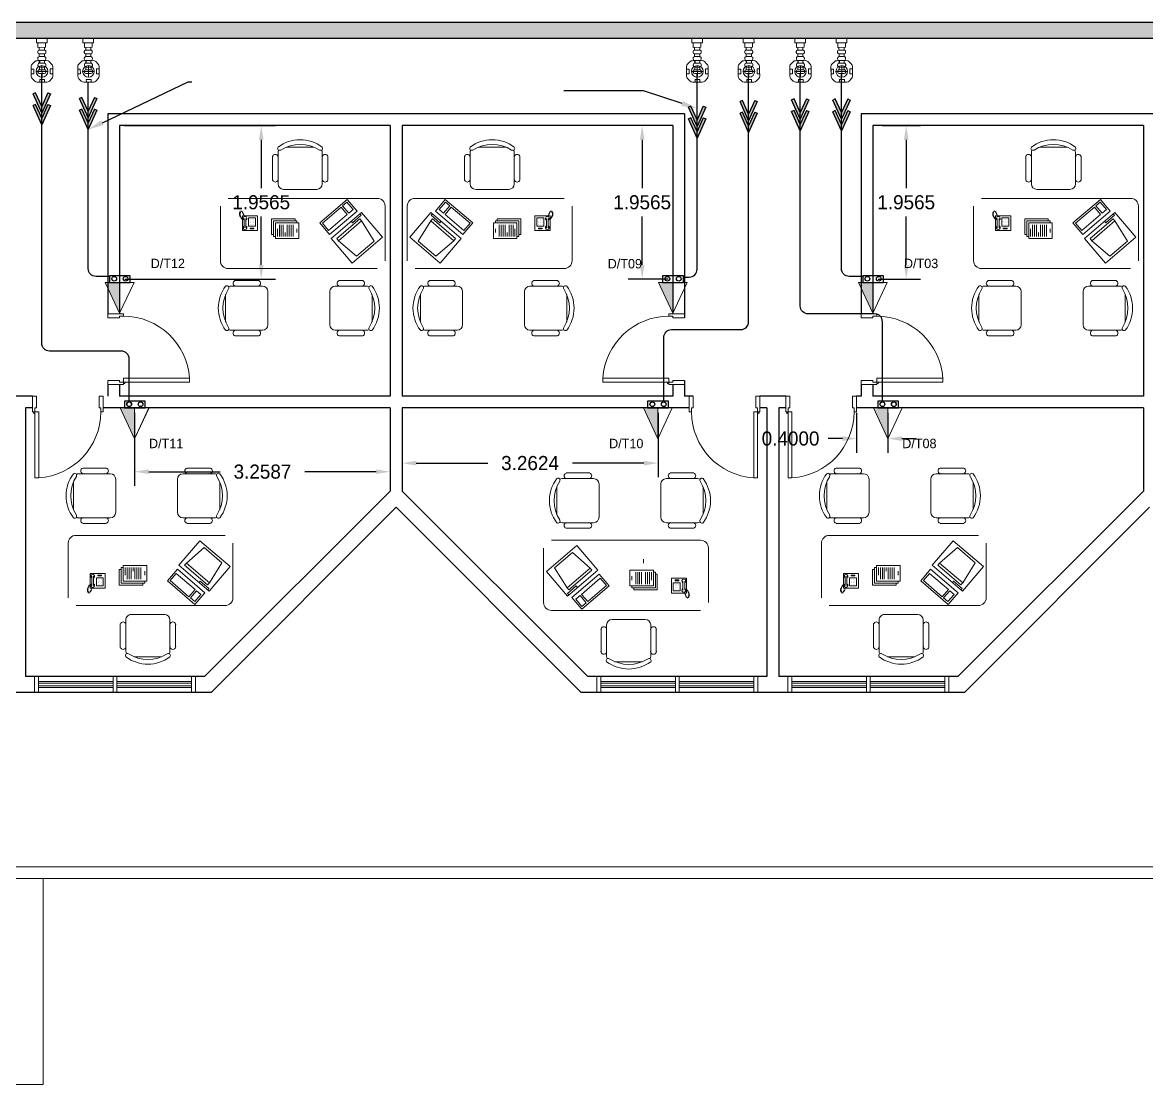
# Model space of a CAD drawing. Extents: x -3700 to 3801, y 313 to 399.
# Drawn here: x 60.64 to 74.96, y 333.9 to 347.44 of the extents above; entities that cross this region are included whole.
import ezdxf
from ezdxf import colors
from ezdxf.entities.mleader import LeaderData, LeaderLine
from ezdxf.enums import TextEntityAlignment as Align
from ezdxf.math import Vec2, Vec3

# ---------------------------------------------------------------- set-up
doc = ezdxf.new("R2010")
doc.units = 0
doc.header["$LTSCALE"] = 0.15
doc.linetypes.add('CONTINOUS', pattern=[0])
doc.layers.get('0').update_dxf_attribs({"color": 252})
doc.layers.get('Defpoints').update_dxf_attribs({"color": 252})
for name, color, linetype, lineweight in [('0 LEGEND', 140, 'Continuous', 0), ('anal', 252, 'Continuous', 20), ('DOOR', 252, 'Continuous', 20), ('EL-PULL BOX-50', 3, 'Continuous', 0), ('sofa', 252, 'Continuous', 9), ('T-STRUCTURED', 7, 'Continuous', 0), ('TMG-LC-ACCEORISE', 1, 'Continuous', 0), ('wall', 252, 'Continuous', 30)]:
    doc.layers.add(name, color=color, linetype=linetype, lineweight=lineweight)
for name, color, linetype in [('0 sockets', 252, 'Continuous'), ('0 sound', 252, 'Continuous'), ('0 WIRINF', 2, 'Continuous'), ('AUTOINCR', 7, 'Continuous'), ('CPTOOLS-TRAY', 1, 'Continuous')]:
    doc.layers.add(name, color=color, linetype=linetype)
doc.dimstyles.get("Standard").update_dxf_attribs({"dimtxt": 0.18, "dimasz": 0.18, "dimexe": 0.18, "dimexo": 0.0625, "dimgap": 0.09, "dimtad": 0, "dimtih": 1, "dimtoh": 1, "dimdec": 4, "dimzin": 0, "dimdsep": 46, "dimtxsty": 'Standard', "dimcen": 0.09, "dimadec": 0, "dimazin": 0, "dimtfac": 1, "dimtdec": 4, "dimtofl": 0, "dimtmove": 0, "dimatfit": 3, "dimfxl": 1, "dimtolj": 1, "dimtzin": 0, "dimarcsym": 0})

# ---------------------------------------------------------------- blocks, each defined once
blk = doc.blocks.new('CHAIR7')
for p, q in [((5.12, 15.04), (17.88, 15.04)), ((0, 9), (0, -9)), ((20, 12), (3, 12)), ((23, -7.44), (23, 7.44)), ((3, -12), (20, -12)), ((5.12, -15), (17.88, -15))]:
    blk.add_line(p, q)
for centre, radius, start, end in [((5.56, 13.54), 1.56, 73.7398, 286.2602), ((17.44, 13.54), 1.56, 253.7398, 106.2602), ((3, 9), 3, 90, 180), ((20, 9), 3, 62.41556, 90), ((22.34, 11.12), 1.1, 53.30994, 212.02741), ((4.82, 0), 19.64, 327.57575, 32.42425), ((7, 0), 20, 323.1301, 36.8699), ((3, -9), 3, 180, 270), ((5.56, -13.5), 1.56, 73.7398, 286.2602), ((17.44, -13.5), 1.56, 253.7398, 106.2602), ((20, -9), 3, 270, 297.58444), ((22.34, -11.12), 1.1, 147.97259, 306.69006)]:
    blk.add_arc(centre, radius, start, end)
blk = doc.blocks.new('RECTANG')
for p, q in [((1, 1), (0, 1)), ((0, 1), (0, 0)), ((1, 0), (1, 1)), ((0, 0), (1, 0))]:
    blk.add_line(p, q)
blk = doc.blocks.new('FNPHONE')
for p, q in [((-7.29, 6.54), (-7.29, 1.54)), ((-6.29, 6.54), (-6.29, 1.54)), ((-9.1, 0.22), (-9.7, 0.02)), ((-8.9, 0.62), (-9.5, 0.42)), ((-8.7, 1.02), (-9.3, 0.82)), ((-8.5, 1.42), (-9.1, 1.22)), ((-8.3, 1.82), (-8.9, 1.62)), ((-7.14, 0.56), (-7.5, -0.58)), ((-3.87, 4.85), (-3.87, 4.85)), ((-3.87, 3.91), (-3.87, 3.91)), ((-3.87, 2.97), (-3.87, 2.97)), ((-3.87, 2.03), (-3.87, 2.03)), ((-2.94, 4.85), (-2.94, 4.85)), ((-2.94, 3.91), (-2.94, 3.91)), ((-2.94, 2.97), (-2.94, 2.97)), ((-2.94, 2.03), (-2.94, 2.03)), ((-2, 4.85), (-2, 4.85)), ((-2, 3.91), (-2, 3.91)), ((-2, 2.97), (-2, 2.97)), ((-2, 2.03), (-2, 2.03)), ((-9.3, -0.18), (-9.9, -0.38)), ((-9.3, -0.58), (-9.9, -0.78)), ((-9.3, -0.98), (-9.9, -1.18)), ((-9.3, -1.38), (-9.9, -1.58)), ((-9.1, -1.78), (-9.7, -1.98)), ((-8.9, -2.18), (-9.5, -2.38)), ((-8.43, -2.46), (-9.03, -2.66)), ((-7.9, -1.98), (-8.5, -2.18)), ((-7.7, -1.58), (-8.3, -1.78)), ((-7.5, -1.18), (-8.1, -1.38)), ((-7.3, -0.78), (-7.9, -0.98))]:
    blk.add_line(p, q)
for centre, start, end in [((-6.79, 6.54), 298.49146, 241.50854), ((-6.79, 1.54), 118.49146, 61.50854)]:
    blk.add_arc(centre, 1.05, start, end)
for p, xscale, yscale, zscale in [((-8.21, 0), 8.20528234483245, 8.104073169521023, 8.20528234483245), ((-4.03, 6.72), 2.03125, 0.46875, 2.03125), ((-4.81, 1.25), 3.75, 4.375, 3.75)]:
    blk.add_blockref('RECTANG', p, dxfattribs=dict(xscale=xscale, yscale=yscale, zscale=zscale))
blk = doc.blocks.new('IBMAT', base_point=(61, 306))
for p, q in [((75, 307), (75, 306)), ((81, 307), (75, 307)), ((81, 306), (81, 307))]:
    blk.add_line(p, q)
at = {"xscale": 21, "yscale": 17, "zscale": 21}
blk.add_blockref('RECTANG', (61, 306), dxfattribs=at)
blk = doc.blocks.new('KEYBOARD', base_point=(60, 294))
for p, xscale, yscale, zscale in [((60, 294), 19, 8, 19), ((61, 295), 13, 5, 13), ((75, 295), 3, 5, 3)]:
    blk.add_blockref('RECTANG', p, dxfattribs=dict(xscale=xscale, yscale=yscale, zscale=zscale))
blk = doc.blocks.new('FNCOMP')
for p, q in [((-6.64, 16.23), (-8.5, 3.5)), ((6.08, 16.23), (-6.64, 16.23)), ((8, 3.5), (6.08, 16.23)), ((-8.5, 3.5), (-8.5, 2.04)), ((8, 3.5), (-8.5, 3.5)), ((-8.5, 2.04), (8, 2.04)), ((8, 2.04), (8, 3.5))]:
    blk.add_line(p, q)
at = {"xscale": 1.033846153846154, "yscale": 1.033846153846154, "zscale": 1.033846153846154}
for name, p in [('IBMAT', (-10.86, 0)), ('KEYBOARD', (-10.05, -10.5))]:
    blk.add_blockref(name, p, dxfattribs=at)
blk = doc.blocks.new('D90')
at = {"layer": 'DOOR'}
for points in [[(0.03, 0.2), (0.03, 1.04), (0.078, 1.04), (0.078, 0.2)], [(0.03, 0.2), (0, 0.2), (0, 0), (0.05, 0), (0.05, 0.15), (0.03, 0.15)], [(0.87, 0.2), (0.9, 0.2), (0.9, 0), (0.85, 0), (0.85, 0.15), (0.87, 0.15)]]:
    blk.add_lwpolyline(points, close=True, dxfattribs=at)
blk.add_circle((0.02, 0.21), 0.01, dxfattribs=at)
blk.add_arc((0.025, 0.197), 0.845, 0.2218, 86.3889, dxfattribs=at)
blk = doc.blocks.new('ARCH')
at = {"layer": 'anal'}
for p, q in [((60.792, 339), (60.792, 339.1)), ((62.842, 339.1), (60.792, 339.1)), ((60.842, 339.1), (60.842, 338.9)), ((61.792, 339.1), (61.792, 338.9)), ((61.842, 339.1), (61.842, 338.9)), ((62.792, 339.1), (62.792, 338.9)), ((62.842, 339), (62.842, 339.1)), ((67.958, 339.1), (70.008, 339.1)), ((67.958, 339), (67.958, 339.1)), ((68.008, 339.1), (68.008, 338.9)), ((68.958, 339.1), (68.958, 338.9)), ((69.008, 339.1), (69.008, 338.9)), ((69.958, 339.1), (69.958, 338.9)), ((70.008, 339), (70.008, 339.1)), ((70.392, 339), (70.392, 339.1)), ((72.442, 339.1), (70.392, 339.1)), ((70.442, 339.1), (70.442, 338.9)), ((71.392, 339.1), (71.392, 338.9)), ((71.442, 339.1), (71.442, 338.9)), ((72.392, 339.1), (72.392, 338.9)), ((72.442, 339), (72.442, 339.1)), ((60.792, 339), (60.792, 338.9)), ((61.792, 339.04), (60.842, 339.04)), ((61.792, 339.015), (60.842, 339.015)), ((60.842, 339), (60.842, 338.9)), ((61.792, 338.985), (60.842, 338.985)), ((61.792, 338.96), (60.842, 338.96)), ((62.792, 339.04), (61.842, 339.04)), ((62.792, 339.015), (61.842, 339.015)), ((62.792, 338.985), (61.842, 338.985)), ((62.792, 338.96), (61.842, 338.96)), ((62.792, 339), (62.792, 338.9)), ((62.842, 339), (62.842, 338.9)), ((67.958, 339), (67.958, 338.9)), ((68.008, 339.04), (68.958, 339.04)), ((68.008, 339.015), (68.958, 339.015)), ((68.008, 339), (68.008, 338.9)), ((68.008, 338.985), (68.958, 338.985)), ((68.008, 338.96), (68.958, 338.96)), ((69.008, 339.04), (69.958, 339.04)), ((69.008, 339.015), (69.958, 339.015)), ((69.008, 338.985), (69.958, 338.985)), ((69.008, 338.96), (69.958, 338.96)), ((69.958, 339), (69.958, 338.9)), ((70.008, 339), (70.008, 338.9)), ((70.392, 339), (70.392, 338.9)), ((71.392, 339.04), (70.442, 339.04)), ((71.392, 339.015), (70.442, 339.015)), ((70.442, 339), (70.442, 338.9)), ((71.392, 338.985), (70.442, 338.985)), ((71.392, 338.96), (70.442, 338.96)), ((72.392, 339.04), (71.442, 339.04)), ((72.392, 339.015), (71.442, 339.015)), ((72.392, 338.985), (71.442, 338.985)), ((72.392, 338.96), (71.442, 338.96)), ((72.392, 339), (72.392, 338.9)), ((72.442, 339), (72.442, 338.9)), ((62.842, 338.9), (60.792, 338.9)), ((67.958, 338.9), (70.008, 338.9)), ((72.442, 338.9), (70.392, 338.9)), ((96.525, 336.675), (58.125, 336.675)), ((96.675, 336.525), (60, 336.525)), ((60.9, 336.525), (60.9, 335.4)), ((60.9, 335.4), (60.9, 333.9)), ((60.9, 333.9), (58.275, 333.9))]:
    blk.add_line(p, q, dxfattribs=at)
at = {"layer": 'sofa'}
for p, q in [((63.159, 344.403), (63.159, 345.098)), ((67.641, 344.403), (67.641, 345.098)), ((72.759, 344.403), (72.759, 345.098)), ((65.159, 344.303), (63.259, 344.303)), ((65.159, 344.303), (63.259, 344.303)), ((65.641, 344.303), (67.541, 344.303)), ((74.759, 344.303), (72.859, 344.303)), ((74.759, 344.303), (72.859, 344.303)), ((61.22, 340.801), (61.22, 340.106)), ((63.22, 340.901), (61.32, 340.901)), ((67.379, 340.839), (69.279, 340.839)), ((70.82, 340.801), (70.82, 340.106)), ((72.82, 340.901), (70.92, 340.901)), ((69.379, 340.739), (69.379, 340.045))]:
    blk.add_line(p, q, dxfattribs=at)
for points in [[(63.259, 345.198), (65.159, 345.198, -0.414214), (65.259, 345.098), (65.259, 344.403)], [(67.541, 345.198), (65.641, 345.198, 0.414214), (65.541, 345.098), (65.541, 344.403)], [(72.859, 345.198), (74.759, 345.198, -0.414214), (74.859, 345.098), (74.859, 344.403)], [(61.32, 340.006), (63.22, 340.006, 0.414214), (63.32, 340.106), (63.32, 340.801)], [(70.92, 340.006), (72.82, 340.006, 0.414214), (72.92, 340.106), (72.92, 340.801)], [(69.279, 339.945), (67.379, 339.945, -0.414214), (67.279, 340.045), (67.279, 340.739)]]:
    blk.add_lwpolyline(points, format="xyb", dxfattribs=at)
for points in [[(63.836, 344.736), (63.811, 344.736), (63.811, 344.936), (64.111, 344.936), (64.111, 344.911)], [(63.861, 344.711), (63.836, 344.711), (63.836, 344.911), (64.136, 344.911), (64.136, 344.886)], [(64.161, 344.686), (63.861, 344.686), (63.861, 344.886), (64.161, 344.886), (64.161, 344.686)], [(63.886, 344.711), (63.886, 344.811)], [(63.911, 344.711), (63.911, 344.861)], [(63.936, 344.711), (63.936, 344.861)], [(63.961, 344.711), (63.961, 344.861)], [(64.011, 344.711), (64.011, 344.861)], [(64.036, 344.711), (64.036, 344.861)], [(64.061, 344.711), (64.061, 344.861)], [(64.086, 344.711), (64.086, 344.861)], [(64.136, 344.761), (64.136, 344.811)], [(66.639, 344.686), (66.939, 344.686), (66.939, 344.886), (66.639, 344.886), (66.639, 344.686)], [(66.939, 344.711), (66.964, 344.711), (66.964, 344.911), (66.664, 344.911), (66.664, 344.886)], [(66.664, 344.761), (66.664, 344.811)], [(66.964, 344.736), (66.989, 344.736), (66.989, 344.936), (66.689, 344.936), (66.689, 344.911)], [(66.714, 344.711), (66.714, 344.861)], [(66.739, 344.711), (66.739, 344.861)], [(66.764, 344.711), (66.764, 344.861)], [(66.789, 344.711), (66.789, 344.861)], [(66.839, 344.711), (66.839, 344.861)], [(66.864, 344.711), (66.864, 344.861)], [(66.889, 344.711), (66.889, 344.861)], [(66.914, 344.711), (66.914, 344.811)], [(73.436, 344.736), (73.411, 344.736), (73.411, 344.936), (73.711, 344.936), (73.711, 344.911)], [(73.461, 344.711), (73.436, 344.711), (73.436, 344.911), (73.736, 344.911), (73.736, 344.886)], [(73.761, 344.686), (73.461, 344.686), (73.461, 344.886), (73.761, 344.886), (73.761, 344.686)], [(73.486, 344.711), (73.486, 344.811)], [(73.511, 344.711), (73.511, 344.861)], [(73.536, 344.711), (73.536, 344.861)], [(73.561, 344.711), (73.561, 344.861)], [(73.611, 344.711), (73.611, 344.861)], [(73.636, 344.711), (73.636, 344.861)], [(73.661, 344.711), (73.661, 344.861)], [(73.686, 344.711), (73.686, 344.861)], [(73.736, 344.761), (73.736, 344.811)], [(63.986, 344.711), (63.986, 344.761)], [(66.814, 344.711), (66.814, 344.761)], [(73.586, 344.711), (73.586, 344.761)], [(62.221, 340.518), (61.921, 340.518), (61.921, 340.318), (62.221, 340.318), (62.221, 340.518)], [(68.553, 340.597), (68.553, 340.547)], [(71.821, 340.518), (71.521, 340.518), (71.521, 340.318), (71.821, 340.318), (71.821, 340.518)], [(61.896, 340.468), (61.871, 340.468), (61.871, 340.268), (62.171, 340.268), (62.171, 340.293)], [(61.921, 340.493), (61.896, 340.493), (61.896, 340.293), (62.196, 340.293), (62.196, 340.318)], [(61.946, 340.493), (61.946, 340.393)], [(61.971, 340.493), (61.971, 340.343)], [(61.996, 340.493), (61.996, 340.343)], [(62.021, 340.493), (62.021, 340.343)], [(62.046, 340.493), (62.046, 340.443)], [(62.071, 340.493), (62.071, 340.343)], [(62.096, 340.493), (62.096, 340.343)], [(62.121, 340.493), (62.121, 340.343)], [(62.146, 340.493), (62.146, 340.343)], [(62.196, 340.443), (62.196, 340.393)], [(68.378, 340.456), (68.678, 340.456), (68.678, 340.256), (68.378, 340.256), (68.378, 340.456)], [(68.678, 340.431), (68.703, 340.431), (68.703, 340.231), (68.403, 340.231), (68.403, 340.256)], [(68.403, 340.381), (68.403, 340.331)], [(68.703, 340.406), (68.728, 340.406), (68.728, 340.206), (68.428, 340.206), (68.428, 340.231)], [(68.453, 340.431), (68.453, 340.281)], [(68.478, 340.431), (68.478, 340.281)], [(68.503, 340.431), (68.503, 340.281)], [(68.528, 340.431), (68.528, 340.281)], [(68.578, 340.431), (68.578, 340.281)], [(68.603, 340.431), (68.603, 340.281)], [(68.628, 340.431), (68.628, 340.281)], [(68.653, 340.431), (68.653, 340.331)], [(71.496, 340.468), (71.471, 340.468), (71.471, 340.268), (71.771, 340.268), (71.771, 340.293)], [(71.521, 340.493), (71.496, 340.493), (71.496, 340.293), (71.796, 340.293), (71.796, 340.318)], [(71.546, 340.493), (71.546, 340.393)], [(71.571, 340.493), (71.571, 340.343)], [(71.596, 340.493), (71.596, 340.343)], [(71.621, 340.493), (71.621, 340.343)], [(71.646, 340.493), (71.646, 340.443)], [(71.671, 340.493), (71.671, 340.343)], [(71.696, 340.493), (71.696, 340.343)], [(71.721, 340.493), (71.721, 340.343)], [(71.746, 340.493), (71.746, 340.343)], [(71.796, 340.443), (71.796, 340.393)]]:
    blk.add_lwpolyline(points, dxfattribs=at)
for centre, start, end in [((63.259, 344.403), 180, 270), ((63.259, 344.403), 180, 270), ((67.541, 344.403), 270, 0), ((72.859, 344.403), 180, 270), ((72.859, 344.403), 180, 270), ((61.32, 340.801), 90, 180), ((69.279, 340.739), 0, 90), ((70.92, 340.801), 90, 180)]:
    blk.add_arc(centre, 0.1, start, end, dxfattribs=at)
at = {"layer": 'wall'}
for p, q in [((69.075, 346.275), (61.725, 346.275)), ((61.725, 346.275), (61.725, 343.726)), ((69.075, 346.275), (69.075, 343.676)), ((71.325, 346.275), (71.325, 343.726)), ((78.675, 346.275), (71.325, 346.275)), ((61.875, 346.125), (61.875, 343.726)), ((65.325, 346.125), (61.875, 346.125)), ((65.325, 346.125), (65.325, 342.675)), ((68.925, 346.125), (65.475, 346.125)), ((65.475, 346.125), (65.475, 342.675)), ((68.925, 346.125), (68.925, 343.726)), ((71.475, 346.125), (71.475, 343.726)), ((74.925, 346.125), (71.475, 346.125)), ((74.925, 346.125), (74.925, 342.675)), ((61.725, 342.826), (61.725, 342.675)), ((61.875, 342.826), (61.875, 342.675)), ((68.925, 342.826), (68.925, 342.675)), ((69.075, 342.876), (69.075, 342.675)), ((71.325, 342.826), (71.325, 342.675)), ((71.475, 342.826), (71.475, 342.675)), ((60.766, 342.675), (60.434, 342.675)), ((65.325, 342.675), (61.875, 342.675)), ((68.925, 342.675), (65.475, 342.675)), ((69.184, 342.675), (69.075, 342.675)), ((70.366, 342.675), (70.034, 342.675)), ((71.325, 342.675), (71.266, 342.675)), ((74.925, 342.675), (71.475, 342.675)), ((60.675, 342.525), (60.675, 339.1)), ((60.766, 342.525), (60.675, 342.525)), ((65.325, 342.525), (61.666, 342.525)), ((65.325, 342.525), (65.325, 341.466)), ((69.134, 342.525), (65.475, 342.525)), ((65.475, 342.525), (65.475, 341.466)), ((70.125, 342.525), (70.034, 342.525)), ((70.125, 342.525), (70.125, 339.1)), ((70.366, 342.525), (70.275, 342.525)), ((70.275, 342.525), (70.275, 339.1)), ((74.925, 342.525), (71.266, 342.525)), ((74.925, 342.525), (74.925, 341.466)), ((65.325, 341.466), (62.959, 339.1)), ((67.841, 339.1), (65.475, 341.466)), ((74.925, 341.466), (72.559, 339.1)), ((65.4, 341.259), (63.041, 338.9)), ((67.759, 338.9), (65.4, 341.259)), ((75, 341.259), (72.641, 338.9)), ((62.959, 339.1), (60.675, 339.1)), ((70.125, 339.1), (67.841, 339.1)), ((72.559, 339.1), (70.275, 339.1)), ((63.041, 338.9), (58.159, 338.9)), ((72.641, 338.9), (67.759, 338.9))]:
    blk.add_line(p, q, dxfattribs=at)
at = {"layer": 'DOOR', "xscale": -1}
for p, rotation in [((61.725, 342.826), 270), ((71.325, 342.826), 270), ((60.766, 342.675), 180), ((70.366, 342.675), 180)]:
    blk.add_blockref('D90', p, dxfattribs=dict(at, rotation=rotation))
at = {"layer": 'DOOR'}
for p, rotation in [((69.075, 342.826), 90), ((70.034, 342.675), 180)]:
    blk.add_blockref('D90', p, dxfattribs=dict(at, rotation=rotation))
at = {"layer": 'sofa'}
for name, p, xscale, yscale, zscale, rotation in [('CHAIR7', (64.176, 345.312), -0.0234375, 0.0234375, 0.0234375, 270), ('CHAIR7', (66.624, 345.312), 0.0234375, 0.0234375, 0.0234375, 90), ('CHAIR7', (73.776, 345.312), -0.0234375, 0.0234375, 0.0234375, 270), ('FNCOMP', (64.764, 344.85), -0.02343749999997079, 0.0234375, 0.0234375, 220.6012946452155), ('FNCOMP', (66.036, 344.85), 0.02343749999997079, 0.02343749999997079, 0.02343749999997079, 139.3987053547845), ('FNCOMP', (74.364, 344.85), -0.02343749999997079, 0.0234375, 0.0234375, 220.6012946452155), ('FNPHONE', (63.632, 344.977), -0.0234375, 0.0234375, 0.0234375, 180), ('FNPHONE', (67.168, 344.977), 0.0234375, 0.0234375, 0.0234375, 180), ('FNPHONE', (73.232, 344.977), -0.0234375, 0.0234375, 0.0234375, 180), ('CHAIR7', (63.766, 343.798), 0.0234375, 0.0234375, 0.0234375, 180), ('CHAIR7', (64.553, 343.798), -0.0234375, 0.0234375, 0.0234375, 180), ('CHAIR7', (66.247, 343.798), 0.0234375, 0.0234375, 0.0234375, 180), ('CHAIR7', (67.034, 343.798), -0.0234375, 0.0234375, 0.0234375, 180), ('CHAIR7', (73.366, 343.798), 0.0234375, 0.0234375, 0.0234375, 180), ('CHAIR7', (74.153, 343.798), -0.0234375, 0.0234375, 0.0234375, 180), ('FNCOMP', (62.824, 340.355), 0.02343749999997079, 0.02343749999997079, 0.02343749999997079, 319.3987053547845), ('FNCOMP', (72.424, 340.355), 0.02343749999997079, 0.02343749999997079, 0.02343749999997079, 319.3987053547845), ('FNCOMP', (67.775, 340.293), -0.02343749999997079, 0.0234375, 0.0234375, 40.60129464521547), ('CHAIR7', (62.236, 339.892), 0.0234375, 0.0234375, 0.0234375, 270), ('CHAIR7', (68.363, 339.83), -0.0234375, 0.0234375, 0.0234375, 90), ('CHAIR7', (71.836, 339.892), 0.0234375, 0.0234375, 0.0234375, 270)]:
    blk.add_blockref(name, p, dxfattribs=dict(at, xscale=xscale, yscale=yscale, zscale=zscale, rotation=rotation))
at = {"layer": 'sofa', "yscale": 0.0234375, "zscale": 0.0234375}
for name, p, xscale in [('CHAIR7', (61.826, 341.406), -0.0234375), ('CHAIR7', (62.613, 341.406), 0.0234375), ('CHAIR7', (67.986, 341.344), -0.0234375), ('CHAIR7', (68.773, 341.344), 0.0234375), ('CHAIR7', (71.426, 341.406), -0.0234375), ('CHAIR7', (72.213, 341.406), 0.0234375), ('FNPHONE', (61.692, 340.227), 0.0234375), ('FNPHONE', (71.292, 340.227), 0.0234375), ('FNPHONE', (68.907, 340.165), -0.0234375)]:
    blk.add_blockref(name, p, dxfattribs=dict(at, xscale=xscale))
blk = doc.blocks.new('DAR-DB112-B1-TI0003_dwg__U74-18406553-LEGEND')
at = {"layer": 'T-STRUCTURED'}
blk.add_hatch(color=256, dxfattribs=at).paths.add_polyline_path([(0, 0), (0, 295), (-138, 295)])
blk.add_line((0, 295), (0, 0), dxfattribs=at)
at = {"layer": 'T-STRUCTURED', "flags": 128}
blk.add_lwpolyline([(138, 295), (0, 0), (-138, 295)], close=True, dxfattribs=at)
blk = doc.blocks.new('data and tele')
h = blk.add_hatch()
h.set_pattern_fill('ANGLE', color=3)
h.set_pattern_definition([(0, (0, 0), (0, 6.985), [5.08, -1.905]), (90, (0, 0), (-6.985, 4e-16), [5.08, -1.905])])
h.paths.add_polyline_path([(0.106, 0.047, 1), (0.046, 0.047, 1)])
at = {"color": 3}
blk.add_lwpolyline([(-0.129, 0), (0.136, 0), (0.136, 0.086), (-0.129, 0.086)], close=True, dxfattribs=at)
for centre in [(-0.069, 0.047), (0.076, 0.047)]:
    blk.add_circle(centre, 0.03, dxfattribs=at)
at = {"xscale": 0.001331826653845942, "yscale": 0.001331826653845942, "zscale": 0.001331826653845942}
blk.add_blockref('DAR-DB112-B1-TI0003_dwg__U74-18406553-LEGEND', (0, -0.392), dxfattribs=at)
blk = doc.blocks.new('*U169')
at = {"layer": 'CPTOOLS-TRAY'}
h = blk.add_hatch(color=0, dxfattribs=at)
h.dxf.hatch_style = 1
h.paths.add_polyline_path([(0.1, 37.662), (-0.1, 37.662), (-0.1, 0), (0.1, 0)])
at = {"layer": 'CPTOOLS-TRAY', "color": 0}
blk.add_lwpolyline([(0.1, 37.662), (-0.1, 37.662), (-0.1, 0), (0.1, 0)], close=True, dxfattribs=at)
blk = doc.blocks.new('X4I0P7S6Y6')
at = {"layer": '0 sound', "color": 0, "rotation": 270}
blk.add_blockref('*U169', (45.604, 347.34), dxfattribs=at)
blk = doc.blocks.new('JUNCTION BOX 2')
at = {"layer": 'TMG-LC-ACCEORISE', "color": 1, "ltscale": 0.4}
blk.add_lwpolyline([(-27, -85), (27, -85, 0.198912), (40.5, -79.4), (53.9, -66, 0.198912), (59.5, -52.5), (59.5, 1.5, 0.198912), (53.9, 15), (40.5, 28.4, 0.198912), (27, 34), (-27, 34, 0.198912), (-40.5, 28.4), (-53.9, 15, 0.198912), (-59.5, 1.5), (-59.5, -25.5), (-59.5, -52.5, 0.198912), (-53.9, -66), (-40.5, -79.4, 0.198912)], format="xyb", close=True, dxfattribs=at)
for points in [[(-14.2, 34), (12.2, 34), (12.2, 19.6), (-14.2, 19.6)], [(-59.5, -12.3), (-59.5, -38.7), (-45.1, -38.7), (-45.1, -12.3)], [(59.5, -12.3), (59.5, -38.7), (45.1, -38.7), (45.1, -12.3)], [(-14.2, -85), (12.2, -85), (12.2, -70.6), (-14.2, -70.6)]]:
    blk.add_lwpolyline(points, close=True, dxfattribs=at)
at = {"layer": 'TMG-LC-ACCEORISE', "color": 1}
for points in [[(0, 6.7), (0, -57.7)], [(-32.2, -25.5), (32.2, -25.5)]]:
    blk.add_lwpolyline(points, dxfattribs=at)
blk.add_circle((0, -25.5), 32.2, dxfattribs=at)
blk = doc.blocks.new('EMT CON. ADAPTER')
at = {"linetype": 'CONTINOUS'}
for points in [[(-60, 25), (-60, -25), (-30, -25), (-30, 25)], [(0, 35), (-30, 35), (-30, -35), (0, -35)]]:
    blk.add_lwpolyline(points, close=True, dxfattribs=at)
blk = doc.blocks.new('WERG')
at = {"layer": '0 LEGEND', "color": 1, "ltscale": 0.05}
for p, q in [((-42.9, 16.2), (-42.9, -16.3)), ((-27.5, 26.2), (-32.9, 26.2)), ((-17.5, 16.9), (0, 16.9)), ((-17.5, -16.3), (-17.5, 16.2)), ((-32.9, -26.3), (-27.5, -26.3)), ((-17.5, -16.9), (0, -16.9))]:
    blk.add_line(p, q, dxfattribs=at)
for centre, start, end in [((-32.9, 16.2), 90.00021, 180.00021), ((-27.5, 16.2), 0.00021, 90.00021), ((-32.9, -16.3), 180.00021, 270.00021), ((-27.5, -16.3), 270.00021, 0.00021)]:
    blk.add_arc(centre, 10, start, end, dxfattribs=at)
blk = doc.blocks.new('*U175')
at = {"layer": '0 LEGEND', "ltscale": 0.05}
for p in [(-188.7, 0), (-145.8, 0), (-102.9, 0), (-60, 0)]:
    blk.add_blockref('WERG', p, dxfattribs=at)
at = {"layer": '0 LEGEND', "ltscale": 0.05, "xscale": -1, "rotation": 180}
blk.add_blockref('EMT CON. ADAPTER', (0, 0), dxfattribs=at)
blk = doc.blocks.new('dd')
at = {"layer": 'EL-PULL BOX-50', "xscale": -0.001952159549914251, "yscale": 0.001952159549914252, "zscale": 0.001952159549914252, "rotation": 270.4385235983306}
blk.add_blockref('*U175', (0, 0), dxfattribs=at)
at = {"layer": 'EL-PULL BOX-50', "extrusion": (-0.000106033, 0.013854, 0.999904), "xscale": -0.002296658294016838, "yscale": 0.002296658294016836, "zscale": 0.002296658294016828, "rotation": 0.4385656867152221}
blk.add_blockref('JUNCTION BOX 2', (0.003, -0.365, -0.001), dxfattribs=at)
blk = doc.blocks.new('*U197')
at = {"layer": '0 sound', "color": 3}
blk.add_blockref('data and tele', (71.666, 342.525), dxfattribs=at)
blk = doc.blocks.new('*U199')
at = {"layer": '0 sound', "color": 3}
blk.add_blockref('data and tele', (71.475, 344.126), dxfattribs=at)
blk = doc.blocks.new('*U200')
at = {"layer": '0 sound', "color": 3}
blk.add_blockref('data and tele', (68.734, 342.525), dxfattribs=at)
blk = doc.blocks.new('*U201')
at = {"layer": '0 sound', "color": 3}
blk.add_blockref('data and tele', (68.925, 344.126), dxfattribs=at)
blk = doc.blocks.new('*U202')
at = {"layer": '0 sound', "color": 3}
blk.add_blockref('data and tele', (61.875, 344.126), dxfattribs=at)
blk = doc.blocks.new('*U203')
at = {"layer": '0 sound', "color": 3}
blk.add_blockref('data and tele', (62.066, 342.525), dxfattribs=at)
blk = doc.blocks.new('*D237')
at = {"layer": '0 sound', "color": 0, "lineweight": -2, "transparency": 16777216}
for p, q in [((71.266, 342.462), (71.266, 341.955)), ((71.666, 342.462), (71.666, 341.955)), ((71.086, 342.135), (70.906, 342.135)), ((71.846, 342.135), (72.026, 342.135))]:
    blk.add_line(p, q, dxfattribs=at)
at = {"layer": '0 sound', "color": 0, "transparency": 16777216}
for points in [[(71.086, 342.165), (71.086, 342.105), (71.266, 342.135)], [(71.846, 342.165), (71.846, 342.105), (71.666, 342.135)]]:
    blk.add_solid(points, dxfattribs=at)
at = {"layer": 'Defpoints', "color": 0, "transparency": 16777216}
for p in [(71.266, 342.525), (71.666, 342.525), (71.266, 342.135)]:
    blk.add_point(p, dxfattribs=at)
at = {"layer": '0 sound', "color": 0, "transparency": 16777216, "insert": (70.426, 342.135), "char_height": 0.18, "attachment_point": 5}
blk.add_mtext('\\A1;0.4000', dxfattribs=at)
blk = doc.blocks.new('*D238')
at = {"layer": '0 sound', "color": 0, "lineweight": -2, "transparency": 16777216}
for p, q in [((65.475, 342.462), (65.475, 341.642)), ((68.737, 342.462), (68.737, 341.642)), ((65.655, 341.822), (66.566, 341.822)), ((68.557, 341.822), (67.646, 341.822))]:
    blk.add_line(p, q, dxfattribs=at)
at = {"layer": '0 sound', "color": 0, "transparency": 16777216}
for points in [[(65.655, 341.852), (65.655, 341.792), (65.475, 341.822)], [(68.557, 341.852), (68.557, 341.792), (68.737, 341.822)]]:
    blk.add_solid(points, dxfattribs=at)
at = {"layer": 'Defpoints', "color": 0, "transparency": 16777216}
for p in [(65.475, 342.525), (68.737, 342.525), (65.475, 341.822)]:
    blk.add_point(p, dxfattribs=at)
at = {"layer": '0 sound', "color": 0, "transparency": 16777216, "insert": (67.106, 341.822), "char_height": 0.18, "attachment_point": 5}
blk.add_mtext('\\A1;3.2624', dxfattribs=at)
blk = doc.blocks.new('*D239')
at = {"layer": '0 sound', "color": 0, "lineweight": -2, "transparency": 16777216}
for p, q in [((68.863, 346.125), (68.355, 346.125)), ((68.535, 345.945), (68.535, 345.327)), ((68.535, 344.349), (68.535, 344.967)), ((68.866, 344.169), (68.355, 344.169))]:
    blk.add_line(p, q, dxfattribs=at)
at = {"layer": '0 sound', "color": 0, "transparency": 16777216}
for points in [[(68.505, 345.945), (68.565, 345.945), (68.535, 346.125)], [(68.505, 344.349), (68.565, 344.349), (68.535, 344.169)]]:
    blk.add_solid(points, dxfattribs=at)
at = {"layer": 'Defpoints', "color": 0, "transparency": 16777216}
for p in [(68.535, 346.125), (68.925, 346.125), (68.929, 344.169)]:
    blk.add_point(p, dxfattribs=at)
at = {"layer": '0 sound', "color": 0, "transparency": 16777216, "insert": (68.535, 345.147), "char_height": 0.18, "attachment_point": 5}
blk.add_mtext('\\A1;1.9565', dxfattribs=at)
blk = doc.blocks.new('*D240')
at = {"layer": '0 sound', "color": 0, "lineweight": -2, "transparency": 16777216}
for p, q in [((71.597, 346.125), (72.08, 346.125)), ((71.9, 345.945), (71.9, 345.327)), ((71.9, 344.349), (71.9, 344.967)), ((71.541, 344.169), (72.08, 344.169))]:
    blk.add_line(p, q, dxfattribs=at)
at = {"layer": '0 sound', "color": 0, "transparency": 16777216}
for points in [[(71.87, 345.945), (71.93, 345.945), (71.9, 346.125)], [(71.87, 344.349), (71.93, 344.349), (71.9, 344.169)]]:
    blk.add_solid(points, dxfattribs=at)
at = {"layer": 'Defpoints', "color": 0, "transparency": 16777216}
for p in [(71.534, 346.125), (71.9, 346.125), (71.479, 344.169)]:
    blk.add_point(p, dxfattribs=at)
at = {"layer": '0 sound', "color": 0, "transparency": 16777216, "insert": (71.9, 345.147), "char_height": 0.18, "attachment_point": 5}
blk.add_mtext('\\A1;1.9565', dxfattribs=at)
blk = doc.blocks.new('*D241')
at = {"layer": '0 sound', "color": 0, "lineweight": -2, "transparency": 16777216}
for p, q in [((62.066, 342.462), (62.066, 341.533)), ((65.325, 342.462), (65.325, 341.533)), ((62.246, 341.713), (63.156, 341.713)), ((65.145, 341.713), (64.236, 341.713))]:
    blk.add_line(p, q, dxfattribs=at)
at = {"layer": '0 sound', "color": 0, "transparency": 16777216}
for points in [[(62.246, 341.743), (62.246, 341.683), (62.066, 341.713)], [(65.145, 341.743), (65.145, 341.683), (65.325, 341.713)]]:
    blk.add_solid(points, dxfattribs=at)
at = {"layer": 'Defpoints', "color": 0, "transparency": 16777216}
for p in [(62.066, 342.525), (65.325, 342.525), (65.325, 341.713)]:
    blk.add_point(p, dxfattribs=at)
at = {"layer": '0 sound', "color": 0, "transparency": 16777216, "insert": (63.696, 341.713), "char_height": 0.18, "attachment_point": 5}
blk.add_mtext('\\A1;3.2587', dxfattribs=at)
blk = doc.blocks.new('*D244')
at = {"layer": '0 sound', "color": 0, "lineweight": -2, "transparency": 16777216}
for p, q in [((61.938, 346.125), (63.86, 346.125)), ((63.68, 345.945), (63.68, 345.327)), ((63.68, 344.349), (63.68, 344.967)), ((61.941, 344.169), (63.86, 344.169))]:
    blk.add_line(p, q, dxfattribs=at)
at = {"layer": '0 sound', "color": 0, "transparency": 16777216}
for points in [[(63.65, 345.945), (63.71, 345.945), (63.68, 346.125)], [(63.65, 344.349), (63.71, 344.349), (63.68, 344.169)]]:
    blk.add_solid(points, dxfattribs=at)
at = {"layer": 'Defpoints', "color": 0, "transparency": 16777216}
for p in [(61.875, 346.125), (63.68, 346.125), (61.879, 344.169)]:
    blk.add_point(p, dxfattribs=at)
at = {"layer": '0 sound', "color": 0, "transparency": 16777216, "insert": (63.68, 345.147), "char_height": 0.18, "attachment_point": 5}
blk.add_mtext('\\A1;1.9565', dxfattribs=at)
blk = doc.blocks.new('ds')
h = blk.add_hatch(color=2)
h.dxf.hatch_style = 1
h.paths.add_polyline_path([(0.259, 0.079), (0.245, 0.11), (0, 0), (0.245, -0.11), (0.259, -0.079), (0.084, 0)])
at = {"layer": '0 sockets', "color": 3}
for points in [[(0.245, -0.11), (0, 0), (0.245, 0.11)], [(0.259, -0.079), (0.084, 0), (0.259, 0.079)], [(0.259, 0.079), (0.245, 0.11)], [(0.259, -0.079), (0.245, -0.11)]]:
    blk.add_lwpolyline(points, dxfattribs=at)
blk = doc.blocks.new('qa')
h = blk.add_hatch(color=1)
h.dxf.hatch_style = 1
h.paths.add_polyline_path([(0.259, 0.079), (0.245, 0.11), (0, 0), (0.245, -0.11), (0.259, -0.079), (0.084, 0)])
h.paths.add_polyline_path([(0.408, 0.079), (0.394, 0.11), (0.149, 0), (0.394, -0.11), (0.408, -0.079), (0.233, 0)])
h = blk.add_hatch(color=1)
h.dxf.hatch_style = 1
h.paths.add_polyline_path([(0.259, 0.079), (0.245, 0.11), (0, 0), (0.245, -0.11), (0.259, -0.079), (0.084, 0)])
at = {"layer": '0 sockets', "color": 3}
for p in [(0, 0), (0.149, 0)]:
    blk.add_blockref('ds', p, dxfattribs=at)

msp = doc.modelspace()

# ---------------------------------------------------------------- linework, layer by layer
at = {"layer": '0 sockets', "color": 3}
for points in [[(60.88276, 347.24002), (60.88276, 347.24006)], [(69.89181, 347.24002), (69.89181, 347.24006)], [(70.54921, 347.24002), (70.54921, 347.24006)]]:
    msp.add_lwpolyline(points, dxfattribs=at)
for points in [[(61.99762, 342.61097), (61.99762, 343.15, 0.41421356), (61.89762, 343.25), (60.98276, 343.25, -0.41421356), (60.88276, 343.35), (60.88276, 346.7879)], [(61.74638, 344.20158), (61.575, 344.20158, -0.41421356), (61.475, 344.30158), (61.475, 346.68018)], [(68.80977, 342.61097), (68.80977, 343.425, -0.41421356), (68.90977, 343.525), (69.79181, 343.525, 0.41421356), (69.89181, 343.625), (69.89181, 346.7879)], [(69.061, 344.19419), (69.13461, 344.19419, 0.41421356), (69.23461, 344.29419), (69.23461, 346.7879)], [(71.59762, 342.61097), (71.59762, 343.625, 0.41421356), (71.49762, 343.725), (70.64921, 343.725, -0.41421356), (70.54921, 343.825), (70.54921, 346.7879)], [(71.34638, 344.20158), (71.175, 344.20158, -0.41421356), (71.075, 344.30158), (71.075, 346.7879)]]:
    msp.add_lwpolyline(points, format="xyb", dxfattribs=at)

# ---------------------------------------------------------------- block references
msp.add_blockref('ARCH', (0, 0), dxfattribs=at)
at = {"layer": '0 sound', "color": 1}
msp.add_blockref('X4I0P7S6Y6', (0, 0), dxfattribs=at)
at = {"layer": '0 sound', "color": 3}
for name, p in [('dd', (60.88276, 347.24006)), ('dd', (61.475, 347.24006)), ('dd', (69.23461, 347.24006)), ('dd', (69.89181, 347.24006)), ('dd', (70.54921, 347.24006)), ('dd', (71.075, 347.24006)), ('data and tele', (61.875, 344.12553)), ('*U202', (0, 0)), ('data and tele', (68.925, 344.12553)), ('*U201', (0, 0)), ('data and tele', (71.475, 344.12553)), ('*U199', (0, 0)), ('data and tele', (62.06628, 342.525)), ('*U203', (0, 0)), ('data and tele', (68.73372, 342.525)), ('*U200', (0, 0)), ('data and tele', (71.66628, 342.525)), ('*U197', (0, 0))]:
    msp.add_blockref(name, p, dxfattribs=at)
at = {"layer": '0 sound', "color": 3, "rotation": 90}
for p in [(60.88276, 346.13516), (61.475, 346.07569), (69.89181, 346.03679), (70.54921, 346.06012), (71.075, 346.05721), (69.23461, 345.96678)]:
    msp.add_blockref('qa', p, dxfattribs=at)

# ---------------------------------------------------------------- texts
at = {"layer": 'AUTOINCR', "color": 1}
for s, p in [('D/T12', (62.27099, 344.27219)), ('D/T03', (71.87099, 344.27219))]:
    msp.add_text(s, height=0.12, dxfattribs=at).set_placement(p, align=Align.BOTTOM_LEFT)
msp.add_text('D/T09', height=0.12, dxfattribs=at).set_placement((68.53255, 344.26866), align=Align.BOTTOM_RIGHT)
for s, p in [('D/T11', (62.24941, 342.13255)), ('D/T08', (71.84941, 342.13255))]:
    msp.add_text(s, height=0.12, dxfattribs=at).set_placement(p, align=Align.TOP_LEFT)
msp.add_text('D/T10', height=0.12, dxfattribs=at).set_placement((68.55059, 342.13255), align=Align.TOP_RIGHT)

# ---------------------------------------------------------------- dimensions: what is measured, and where the dimension line sits
at = {"layer": '0 sound', "color": 3}
for base, p1, p2, picture, middle in [((63.67957, 346.125), (61.87869, 344.16852), (61.875, 346.125), '*D244', (63.67957, 345.14676)), ((68.53466, 346.125), (68.92869, 344.16852), (68.925, 346.125), '*D239', (68.53466, 345.14676)), ((71.89966, 346.125), (71.47869, 344.16852), (71.53401, 346.125), '*D240', (71.89966, 345.14676))]:
    dim = msp.add_linear_dim(base=base, p1=p1, p2=p2, angle=90, dimstyle='Standard', dxfattribs=at)
    dim.commit()
    dim.dimension.update_dxf_attribs({"geometry": picture, "text_midpoint": middle})
for base, p1, p2, picture, middle in [((65.325, 341.71305), (62.06628, 342.525), (65.325, 342.525), '*D241', (63.69564, 341.71305)), ((65.475, 341.8223), (68.73741, 342.525), (65.475, 342.525), '*D238', (67.10621, 341.8223)), ((71.26628, 342.13475), (71.66628, 342.525), (71.26628, 342.525), '*D237', (70.42628, 342.13475))]:
    dim = msp.add_linear_dim(base=base, p1=p1, p2=p2, dimstyle='Standard', dxfattribs=at)
    dim.commit()
    dim.dimension.update_dxf_attribs({"geometry": picture, "text_midpoint": middle})

# ---------------------------------------------------------------- leaders
at = {"layer": '0 WIRINF', "color": 3}
ml = msp.add_multileader_mtext('Standard', dxfattribs=at)
ml.set_content(' UTP CAT6 CABLE\\P?20 MM EXPOSED UPVC COND\\PTYPICAL', color=3)
ml.set_leader_properties()
ml.build(insert=Vec2(0, 0))
ml.multileader.update_dxf_attribs({"text_right_attachment_type": 6, "dogleg_length": 0.05, "arrow_head_size": 0.2})
ctx = ml.context
ctx.base_point, ctx.char_height, ctx.arrow_head_size, ctx.landing_gap_size = Vec3(62.79754, 346.68517), 0.05, 0.2, 0.01
ctx.right_attachment = 6
notes = []
notes.append((ctx, [(0, (1, 1, 0), (62.74754, 346.68517), (1, 0), 0.05, [(0, [(61.475, 346.07569)], 0, [])])]))
ctx.mtext.insert, ctx.mtext.width, ctx.mtext.flow_direction = Vec3(62.80754, 346.71017), 3712.5, 5
ml = msp.add_multileader_mtext('Standard', dxfattribs=at)
ml.set_content(' UTP CAT6 CABLE\\P?20 MM EXPOSED UPVC COND\\PTYPICAL', color=3)
ml.set_leader_properties()
ml.build(insert=Vec2(0, 0))
ml.multileader.update_dxf_attribs({"text_right_attachment_type": 6, "dogleg_length": 0.05, "arrow_head_size": 0.2})
ctx = ml.context
ctx.base_point, ctx.char_height, ctx.arrow_head_size, ctx.landing_gap_size = Vec3(67.29763, 346.60303), 0.05, 0.2, 0.01
ctx.right_attachment, ctx.text_align_type = 6, 2
notes.append((ctx, [(0, (1, 1, 0), (68.55096, 346.56803), (-1, 0), 0.05, [(0, [(69.23461, 346.34448)], 0, [])])]))
ctx.mtext.insert, ctx.mtext.width, ctx.mtext.alignment, ctx.mtext.flow_direction = Vec3(68.49096, 346.62803), 3712.5, 3, 5
ml = msp.add_multileader_mtext('Standard', dxfattribs=at)
ml.set_content(' UTP CAT6 CABLE\\P?20 MM EXPOSED UPVC COND\\PTYPICAL', color=3)
ml.set_leader_properties()
ml.build(insert=Vec2(0, 0))
ml.multileader.update_dxf_attribs({"text_right_attachment_type": 6, "dogleg_length": 0.05, "arrow_head_size": 0.2})
ctx = ml.context
ctx.base_point, ctx.char_height, ctx.arrow_head_size, ctx.landing_gap_size = Vec3(77.15, 346.55216), 0.05, 0.2, 0.01
ctx.right_attachment, ctx.text_align_type = 6, 2
notes.append((ctx, [(0, (1, 1, 0), (78.40333, 346.51716), (-1, 0), 0.05, [(0, [(78.96538, 346.3744)], 0, [])])]))
ctx.mtext.insert, ctx.mtext.width, ctx.mtext.alignment, ctx.mtext.flow_direction = Vec3(78.34333, 346.57716), 3712.5, 3, 5
for ctx, leaders in notes:
    for number, flags, end, landing, length, lines in leaders:
        leader = LeaderData()
        leader.index, (leader.has_last_leader_line, leader.has_dogleg_vector, leader.attachment_direction) = number, flags
        leader.last_leader_point, leader.dogleg_vector, leader.dogleg_length = Vec3(end), Vec3(landing), length
        for number, points, colour, breaks in lines:
            line = LeaderLine()
            line.index, line.vertices, line.color, line.breaks = number, Vec3.list(points), colors.encode_raw_color(colour), breaks
            leader.lines.append(line)
        ctx.leaders.append(leader)

doc.saveas('drawing.dxf')
